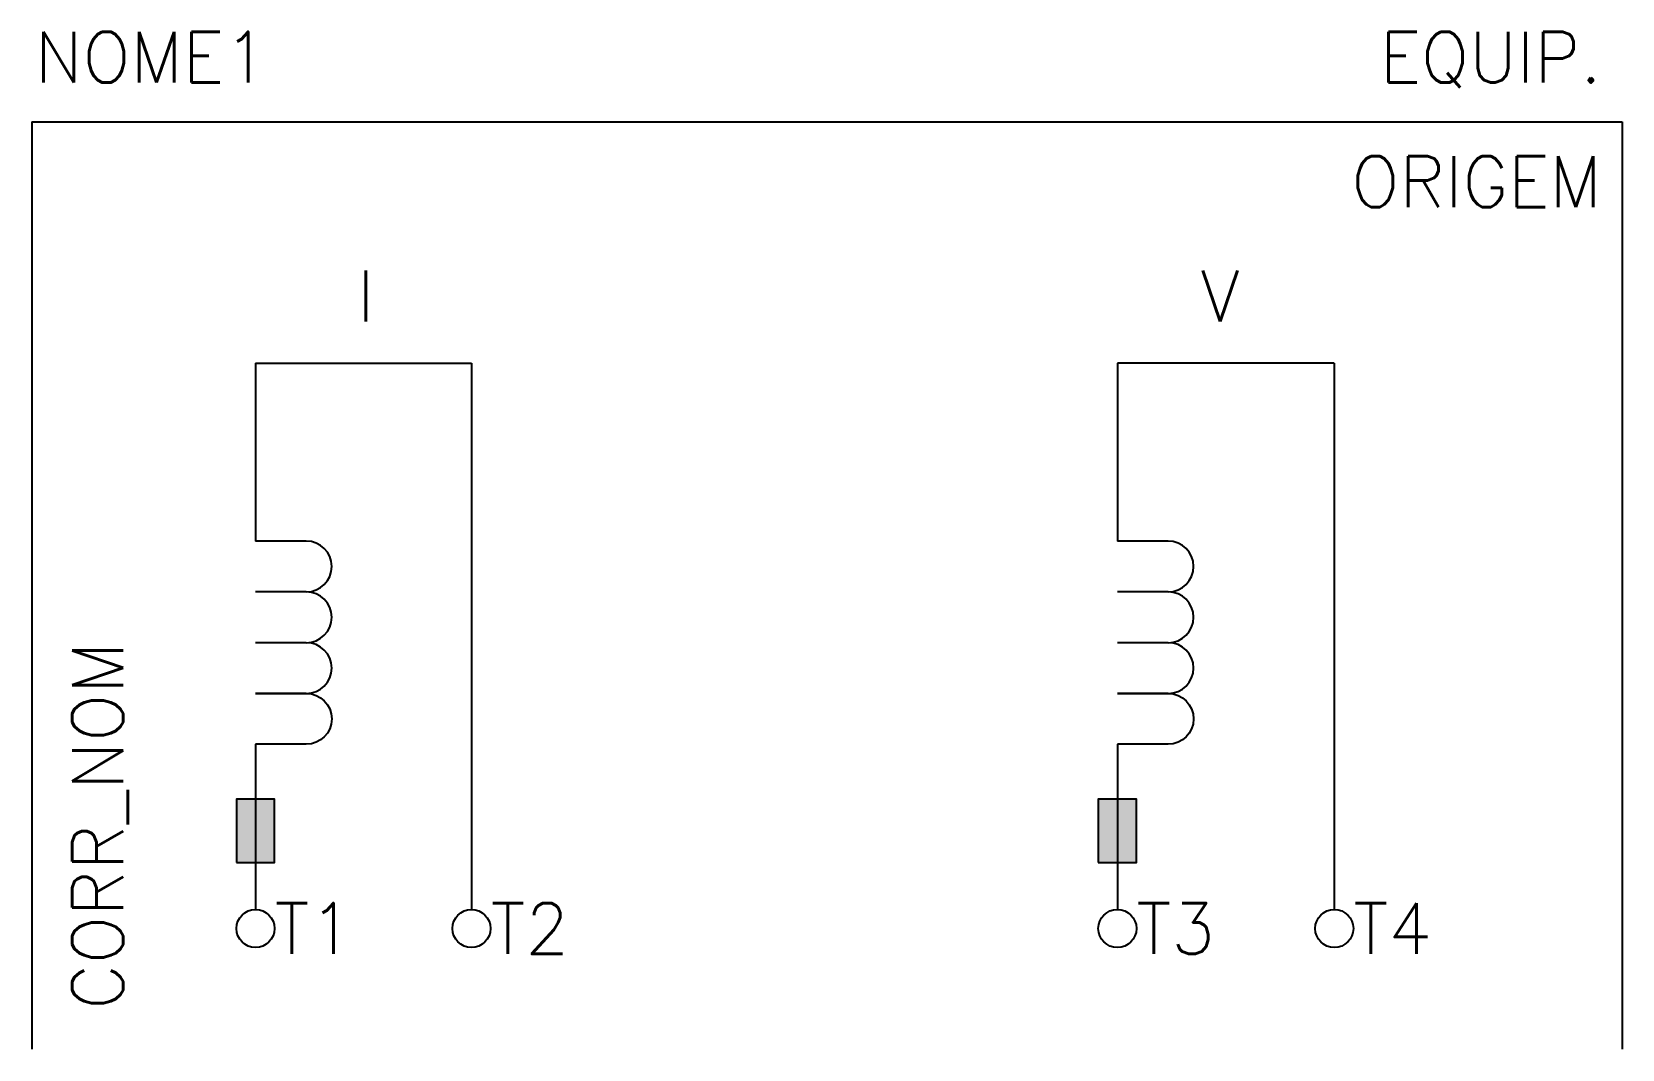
# Model space of a CAD drawing. Extents: x 390.1 to 452.7, y 193.6 to 233.7.
import ezdxf
from ezdxf.enums import TextEntityAlignment as Align

# ---------------------------------------------------------------- set-up
doc = ezdxf.new("R2010")
doc.units = 0
doc.header["$MEASUREMENT"] = 0
doc.layers.get('0').update_dxf_attribs({"linetype": 'CONTINUOUS'})
doc.styles.add('ROMANS', font='romans')

# ---------------------------------------------------------------- blocks, each defined once
blk = doc.blocks.new('RETANG')
at = {"color": 0}
blk.add_lwpolyline([(2.5, 0), (2.5, 1.5), (0, 1.5), (0, 0)], close=True, dxfattribs=at)
blk.add_solid([(0, 0), (0, 1.5), (2.5, 0), (2.5, 1.5)], dxfattribs=at)

msp = doc.modelspace()

# ---------------------------------------------------------------- linework, layer by layer
at = {"color": 0}
for p, q in [((390.145, 230.11), (452.737, 230.11)), ((390.145, 230.11), (390.145, 193.61)), ((452.737, 230.11), (452.737, 193.61)), ((398.949, 220.61), (407.449, 220.61)), ((398.949, 220.61), (398.949, 213.61)), ((407.449, 220.61), (407.449, 199.11)), ((441.407, 220.61), (432.869, 220.61)), ((432.869, 220.61), (432.869, 213.61)), ((441.407, 220.61), (441.407, 199.11)), ((398.949, 205.61), (398.949, 199.11)), ((432.869, 205.61), (432.869, 199.11))]:
    msp.add_line(p, q, dxfattribs=at)
for p, q in [((400.949, 213.61), (398.949, 213.61)), ((434.869, 213.61), (432.869, 213.61)), ((400.949, 211.61), (398.949, 211.61)), ((434.869, 211.61), (432.869, 211.61)), ((400.949, 209.61), (398.949, 209.61)), ((400.949, 209.61), (398.949, 209.61)), ((434.869, 209.61), (432.869, 209.61)), ((434.869, 209.61), (432.869, 209.61)), ((400.949, 207.61), (398.949, 207.61)), ((398.949, 207.61), (400.949, 207.61)), ((434.869, 207.61), (432.869, 207.61)), ((432.869, 207.61), (434.869, 207.61)), ((400.949, 205.61), (398.949, 205.61)), ((434.869, 205.61), (432.869, 205.61))]:
    msp.add_line(p, q)
for points in [[(400.949, 211.61, 1), (400.949, 213.61), (398.949, 213.61)], [(434.869, 211.61, 1), (434.869, 213.61), (432.869, 213.61)], [(400.949, 209.61, 1), (400.949, 211.61), (398.949, 211.61)], [(434.869, 209.61, 1), (434.869, 211.61), (432.869, 211.61)], [(400.949, 207.61, -1), (400.949, 205.61), (398.949, 205.61)], [(434.869, 207.61, -1), (434.869, 205.61), (432.869, 205.61)]]:
    msp.add_lwpolyline(points, format="xyb")
for centre in [(398.949, 198.36), (407.449, 198.36), (432.869, 198.36), (441.407, 198.36)]:
    msp.add_circle(centre, 0.75, dxfattribs=at)
for centre in [(400.949, 208.61), (434.869, 208.61)]:
    msp.add_arc(centre, 1, 270, 90)

# ---------------------------------------------------------------- block references
at = {"rotation": 270}
for p in [(398.199, 203.455), (432.119, 203.455)]:
    msp.add_blockref('RETANG', p, dxfattribs=at)

# ---------------------------------------------------------------- texts
at = {"style": 'ROMANS'}
for s, p in [('I', (403.289, 223.256)), ('V', (436.912, 223.256))]:
    msp.add_text(s, height=2, dxfattribs=at).set_placement(p, align=Align.MIDDLE_CENTER)
at = {"lineweight": -3, "style": 'ROMANS'}
msp.add_attdef('NOME1', text='', height=2, dxfattribs=at).set_placement((394.845, 232.653), align=Align.MIDDLE_CENTER)
for tag, p in [('EQUIP.', (451.937, 232.653)), ('ORIGEM', (451.937, 227.756))]:
    msp.add_attdef(tag, text='', height=2, dxfattribs=at).set_placement(p, align=Align.MIDDLE_RIGHT)
msp.add_attdef('CORR_NOM', text='', height=2, rotation=90, dxfattribs=at).set_placement((392.735, 195.163), align=Align.MIDDLE_LEFT)
for tag, text, p in [('T1', '1', (399.699, 198.36)), ('T2', '2', (408.199, 198.36)), ('T3', '3', (433.619, 198.36)), ('T4', '4', (442.157, 198.36))]:
    msp.add_attdef(tag, text=text, height=2, dxfattribs=at).set_placement(p, align=Align.MIDDLE_LEFT)

doc.saveas('drawing.dxf')
